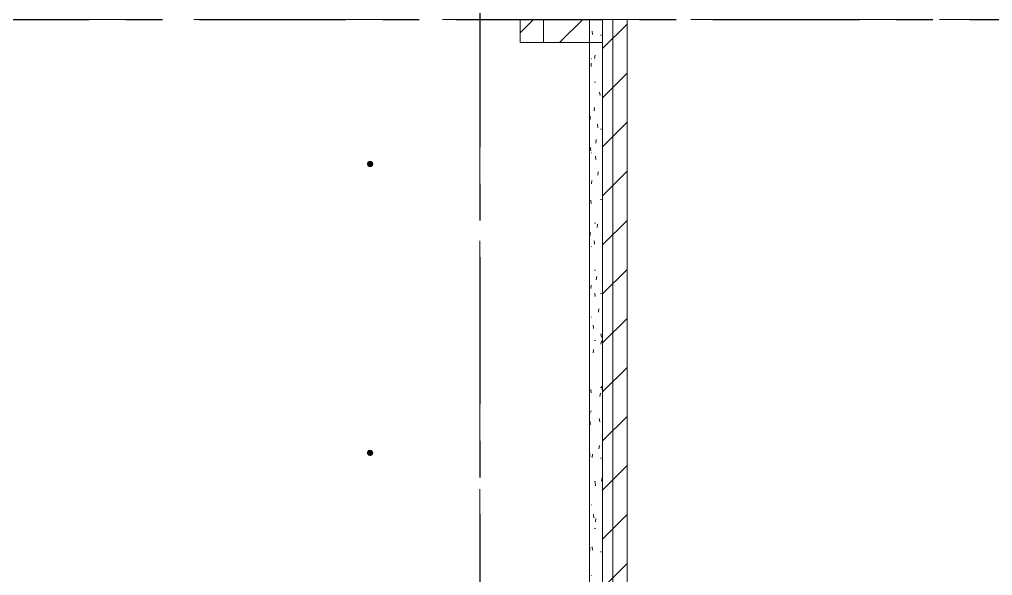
# Model space of a CAD drawing. Header units: millimetres. Extents: x -4000 to 187956, y -58990 to 162485.
# Drawn here: x 46516 to 54936, y 40639 to 45450 of the extents above; entities that cross this region are included whole.
import ezdxf

# ---------------------------------------------------------------- set-up
doc = ezdxf.new("R2010")
doc.units = ezdxf.units.MM
for name, pattern in [('Dash 1_16_', [317.5, 158.75, -158.75]), ('Grid Line', [2222.5, 1270, -317.5, 317.5, -317.5]), ('Grid Line 12_5mm', [2150, 1250, -300, 300, -300])]:
    doc.linetypes.add(name, pattern=pattern)
for name, color, linetype, lineweight in [('A-WALL', 113, 'Continuous', 13), ('A-WALL-PATT', 111, 'Continuous', 13), ('F-SPRN', 3, 'Continuous', 9), ('P-PIPE', 3, 'Continuous', 9), ('P-PIPE-CNTR', 3, 'Continuous', 9), ('S-GRID', 1, 'Continuous', 30)]:
    doc.layers.add(name, color=color, linetype=linetype, lineweight=lineweight)
pattern_1 = [(45, (0, 0), (-212.132, 212.132), [])]

# ---------------------------------------------------------------- blocks, each defined once
blk = doc.blocks.new('FP_926-FFS - TANG 1')
at = {"layer": 'A-WALL', "color": 35, "lineweight": 15}
blk.add_line((51450, 45450), (51450, 45250), dxfattribs=at)
at = {"layer": 'A-WALL', "color": 50, "lineweight": 15}
blk.add_line((51450, 45250), (51450, 35650), dxfattribs=at)
at = {"layer": 'A-WALL-PATT', "color": 9, "lineweight": 9}
for p, q in [((51471.6, 45349.9), (51474.1, 45320.9)), ((51552.3, 45313.6), (51542.4, 45313.6))]:
    blk.add_line(p, q, dxfattribs=at)
at = {"layer": 'A-WALL-PATT', "color": 8, "lineweight": 9}
for p, q in [((51492.8, 45112.2), (51496.2, 45141.3)), ((51465.5, 45110.4), (51461.6, 45110.4)), ((51462.2, 45072.4), (51464.1, 45043.3)), ((51449.9, 44907.2), (51449.1, 44907.2)), ((51499.7, 44907.2), (51492.8, 44907.2)), ((51536.2, 44822), (51540.9, 44793)), ((51487.6, 44658.7), (51490.8, 44687.7)), ((51453, 44584.3), (51454.1, 44613.3)), ((51516.6, 44544.4), (51520.8, 44515.4)), ((51449.9, 44500.8), (51449.1, 44500.8)), ((51552.3, 44500.8), (51542.4, 44500.8)), ((51502.7, 44381.1), (51506.5, 44410.1)), ((51457.5, 44341.2), (51459.1, 44312.2)), ((51465.5, 44297.6), (51461.6, 44297.6)), ((51499.5, 44266.9), (51503.2, 44237.8)), ((51520.3, 44103.5), (51524.6, 44132.5)), ((51467.2, 44029.1), (51469.5, 44058.2)), ((51449.9, 43891.2), (51449.1, 43891.2)), ((51460.1, 43887.7), (51461.9, 43858.6)), ((51552.3, 43891.2), (51542.4, 43891.2)), ((51499.7, 43688), (51492.8, 43688)), ((51513.6, 43650), (51517.7, 43679)), ((51453.8, 43610.1), (51455, 43581.1)), ((51490, 43535.7), (51493.2, 43506.7)), ((51465.5, 43484.8), (51461.6, 43484.8)), ((51499.7, 43281.6), (51492.8, 43281.6)), ((51507.2, 43196.4), (51511.1, 43225.4)), ((51460.9, 43122), (51462.7, 43151.1)), ((51495.4, 43082.2), (51498.9, 43053.1)), ((51552.3, 43078.4), (51542.4, 43078.4)), ((51525.4, 42918.8), (51529.9, 42947.9)), ((51465.5, 42875.2), (51461.6, 42875.2)), ((51481.4, 42804.6), (51484.3, 42775.6)), ((51546.1, 42730.2), (51551.1, 42701.2)), ((51449.9, 42672), (51449.1, 42672)), ((51499.7, 42672), (51492.8, 42672)), ((51546.1, 42641.3), (51551.1, 42670.3)), ((51481.4, 42566.9), (51484.3, 42595.9)), ((51449.9, 42265.6), (51449.1, 42265.6)), ((51552.3, 42265.6), (51542.4, 42265.6)), ((51554.2, 42276.7), (51559.4, 42247.6)), ((51460.9, 42249.4), (51462.7, 42220.4)), ((51538.3, 42187.7), (51543.1, 42216.7)), ((51450.1, 42038.9), (51450.7, 42068)), ((51465.5, 42062.4), (51461.6, 42062.4)), ((51454.3, 41971.9), (51455.6, 41942.8)), ((51532.7, 41999.1), (51537.3, 41970.1)), ((51530.7, 41734.1), (51535.3, 41763.2)), ((51450.3, 41694.3), (51451, 41665.3)), ((51472.7, 41659.8), (51475.3, 41688.8)), ((51449.9, 41656), (51449.1, 41656)), ((51449.3, 41585.4), (51449.8, 41614.4)), ((51552.3, 41656), (51542.4, 41656)), ((51499.7, 41452.8), (51492.8, 41452.8)), ((51496.9, 41443.9), (51500.4, 41414.9)), ((51552.1, 41456.6), (51557.2, 41485.6)), ((51465.5, 41249.6), (51461.6, 41249.6)), ((51448.9, 41131.8), (51449.1, 41160.9)), ((51482.6, 41166.4), (51485.6, 41137.3)), ((51499.6, 41104.6), (51503.2, 41133.7)), ((51499.7, 41046.4), (51492.8, 41046.4)), ((51449.1, 40963.2), (51449.4, 40934.1)), ((51450.8, 40854.3), (51451.6, 40883.3)), ((51470.9, 40888.8), (51473.3, 40859.7)), ((51552.3, 40843.2), (51542.4, 40843.2)), ((51465.5, 40640), (51461.6, 40640))]:
    blk.add_line(p, q, dxfattribs=at)
blk = doc.blocks.new('Walls 1 - Walls 1-594429-FFS - TANG 1')
at = {"layer": 'A-WALL-PATT', "lineweight": 9}
h = blk.add_hatch(dxfattribs=at)
h.set_pattern_fill('FP_12', color=250, style=0, pattern_type=2)
h.set_pattern_definition(pattern_1)
h.paths.add_polyline_path([(51561.4, 35450), (51773.2, 35450), (51773.2, 45450), (51561.4, 45450), (51561.4, 35793.1)])
at = {"layer": 'A-WALL', "color": 35, "lineweight": 15}
for p, q in [((51450, 45450), (51450, 45250)), ((51561.3, 45450), (51450, 45450)), ((51650, 45450), (51561.4, 45450)), ((51650, 45450), (51650, 35450)), ((51650, 45450), (51773.2, 45450))]:
    blk.add_line(p, q, dxfattribs=at)
at = {"layer": 'A-WALL', "color": 53, "lineweight": 15}
blk.add_line((51561.3, 45450), (51450, 45450), dxfattribs=at)
at = {"layer": 'A-WALL', "color": 50, "lineweight": 15}
for p, q in [((51773.2, 45450), (51561.4, 45450)), ((51561.4, 45450), (51561.4, 35450)), ((51773.2, 35450), (51773.2, 45450)), ((51450, 45250), (51450, 35650))]:
    blk.add_line(p, q, dxfattribs=at)
blk.add_blockref('FP_926-FFS - TANG 1', (0, 0), dxfattribs=at)
blk = doc.blocks.new('CMF2_NHAXUONG_A_rvt-1-FFS - TANG 1')
at = {"layer": 'A-WALL-PATT', "lineweight": 9}
h = blk.add_hatch(dxfattribs=at)
h.set_pattern_fill('FP_12', color=250, style=0, pattern_type=2)
h.set_pattern_definition(pattern_1)
h.paths.add_polyline_path([(51449.8, 45250), (51449.8, 45450), (50849.9, 45450), (50849.9, 45250)])
h = blk.add_hatch(dxfattribs=at)
h.set_pattern_fill('FP_12', color=250, style=0, pattern_type=2)
h.set_pattern_definition(pattern_1)
h.paths.add_polyline_path([(51561.3, 45250), (51561.3, 45450), (51049.9, 45450), (51049.9, 45250)])
at = {"layer": 'A-WALL', "color": 50, "lineweight": 15}
for p, q in [((50849.9, 45450), (50849.9, 45250)), ((51561.3, 45450), (51049.9, 45450)), ((51049.9, 45450), (51049.9, 45250)), ((51449.8, 45250), (51449.8, 45450)), ((51561.3, 45250), (51561.3, 45450)), ((50849.9, 45250), (51449.8, 45250)), ((51049.9, 45250), (51561.3, 45250)), ((51450, 35650), (51450, 45250))]:
    blk.add_line(p, q, dxfattribs=at)
at = {"layer": 'A-WALL', "color": 53, "lineweight": 15}
for p, q in [((51049.9, 45250), (51049.9, 45450)), ((51449.8, 45450), (51049.9, 45450)), ((51561.3, 45450), (51450, 45450)), ((51561.4, 45450), (51650, 45450)), ((51650, 35450), (51650, 45450)), ((51049.9, 45250), (51449.8, 45250)), ((51450, 45250), (51450, 35650))]:
    blk.add_line(p, q, dxfattribs=at)
at = {"layer": 'A-WALL', "color": 35, "lineweight": 15}
for p, q in [((51449.9, 45450), (51449.9, 45250)), ((51449.9, 45450), (51561.3, 45450)), ((51450, 45250), (51450, 45450)), ((51650, 45450), (51561.4, 45450)), ((51650, 45450), (51650, 35450)), ((51561.3, 45250), (51449.9, 45250))]:
    blk.add_line(p, q, dxfattribs=at)
at = {"layer": 'A-WALL', "color": 71, "lineweight": 15}
for q in [(51450, 45250), (51561.3, 45450)]:
    blk.add_line((51450, 45450), q, dxfattribs=at)
at = {"layer": 'S-GRID', "linetype": 'Grid Line 12_5mm', "lineweight": 9}
for p, q in [((50500, 161185.2), (50500, -16487.4)), ((-824.3, 45450), (183641.1, 45450))]:
    blk.add_line(p, q, dxfattribs=at)
at = {"layer": 'A-WALL', "color": 250, "lineweight": 9}
blk.add_blockref('Walls 1 - Walls 1-594429-FFS - TANG 1', (0, 0), dxfattribs=at)
blk = doc.blocks.new('Sprinkler_Up - DN20-V627-FFS - TANG 1')
at = {"layer": 'F-SPRN', "transparency": 33554534}
for points in [[(-13.5, 0), (-3.9, 0.7), (-1.7, 2.9), (-1.2, 3.5), (-0.6, 4), (0.6, 4), (1.2, 3.5), (1.7, 2.9), (4.6, 0), (22.2, 0), (18, 13.1), (6.9, 21.2), (-6.9, 21.2), (-18, 13.1), (-22.2, 0)], [(0, -21.2), (6.9, -21.2), (18, -13.1), (22.2, 0), (3.9, -0.7), (1.7, -2.9), (1.2, -3.5), (0.6, -4), (-0.6, -4), (-1.2, -3.5), (-1.7, -2.9), (-4.6, 0), (-22.2, 0), (-18, -13.1), (-6.9, -21.2)], [(0, -16.7), (4.3, -16.1), (11.8, -11.8), (16.1, -4.3), (16.1, 4.3), (11.8, 11.8), (8.3, 14.4), (0, 16.7), (-4.3, 16.1), (-11.8, 11.8), (-16.1, 4.3), (-16.1, -4.3), (-11.8, -11.8), (-8.3, -14.4)], [(0, -15.6), (7.8, -13.5), (13.5, -7.8), (15.1, -4), (15.1, 4), (13.5, 7.8), (7.8, 13.5), (0, 15.6), (-7.8, 13.5), (-11, 11), (-15.1, 4), (-15.1, -4), (-11, -11), (-7.8, -13.5)], [(-10.9, -5.5), (-10.9, 5.4), (-14.5, 5.4), (-14.5, -5.5)], [(-7.7, -5.5), (-7.7, 5.4), (-10.9, 5.4), (-10.9, -5.5)], [(0, -5.5), (0, 5.4), (-7.7, 5.4), (-7.7, -5.5)], [(0, 0), (5.7, 0), (2.9, 4.9), (-2.9, 4.9), (-5.7, 0)], [(-2.9, -4.9), (2.9, -4.9), (5.7, 0), (-5.7, 0)], [(0, 0), (4.6, 0), (0, 4.6), (-4.6, 0)], [(0, -4.6), (4.6, 0), (-4.6, 0)], [(0, -2.6), (1.3, 0), (-1.8, 0)], [(-1.3, 0), (1.8, 0), (0, 2.6)], [(7.7, -5.5), (7.7, 5.4), (0, 5.4), (0, -5.5)], [(10.9, -5.5), (10.9, 5.4), (7.7, 5.4), (7.7, -5.5)], [(14.5, -5.5), (14.5, 5.4), (10.9, 5.4), (10.9, -5.5)]]:
    blk.add_hatch(color=1, dxfattribs=at).paths.add_polyline_path(points)
at = {"layer": 'F-SPRN', "color": 1}
for p, q in [((-11.5, 5.4), (-14.5, 5.4)), ((-14.5, 5.4), (-11.3, 5.4)), ((-14.5, 5.4), (-14.5, 3.7)), ((-14.5, 3.3), (-14.5, 0)), ((-11.5, 5.4), (-11.5, 4)), ((-10.9, 1.9), (-10.9, 3.6)), ((-10.8, 5.4), (-8, 5.4)), ((-8.1, 5.4), (-10.8, 5.4)), ((-8.1, 5.4), (-8.1, 2.8)), ((-8.1, 2.5), (-8.1, 0.7)), ((-7.7, 4.8), (-7.7, 2.7)), ((-7.7, 4.8), (-7.7, 2.7)), ((-7.7, 2.1), (-7.7, 0.5)), ((-7.7, 2.1), (-7.7, 0.5)), ((-6.7, 5.4), (-4.7, 5.4)), ((-5.8, 3.8), (-5.8, 2.2)), ((-2.1, 0), (-2.1, 0)), ((-2.1, 0), (-2.1, -0.1)), ((0, 2.1), (-0.1, 2.1)), ((2.1, 0), (2.1, 0.1)), ((2.1, 0), (2.1, 0)), ((4.7, 5.4), (6.5, 5.4)), ((7.7, 5.4), (10.8, 5.4)), ((7.7, 5.2), (7.7, 2.7)), ((7.7, 5.2), (7.7, 2.7)), ((7.7, 2.3), (7.7, 0.5)), ((7.7, 2.3), (7.7, 0.5)), ((10.8, 5.4), (8.1, 5.4)), ((8.1, 5.4), (8.1, 2.8)), ((8.1, 2.5), (8.1, 0.4)), ((10.9, 5.4), (14.5, 5.4)), ((10.9, 3.6), (10.9, 0.2)), ((14.5, 5.4), (11.5, 5.4)), ((11.5, 5.4), (11.5, 4)), ((11.5, 3), (11.5, 0.2)), ((14.5, 5.4), (14.5, -5.5)), ((-14.5, -1.3), (-14.5, -3.7)), ((-11.1, -5.5), (-14.5, -5.5)), ((-14.5, -5.5), (-11.5, -5.5)), ((-10.9, -2.6), (-10.9, -1.3)), ((-10.8, -5.5), (-8.1, -5.5)), ((-7.8, -5.5), (-10.8, -5.5)), ((-8.1, -4.2), (-8.1, -5.5)), ((-7.7, -2.7), (-7.7, -4)), ((-7.7, -2.7), (-7.7, -4)), ((-7, -5.5), (-5.8, -5.5)), ((-4.8, -5.5), (-7, -5.5)), ((-5.8, -2.3), (-5.8, -3.8)), ((-2.1, -0.3), (-2, -0.4)), ((-2, -0.4), (-2, -0.5)), ((-2, -0.5), (-2, -0.6)), ((-2, -0.6), (-2, -0.7)), ((-2, -0.7), (-1.9, -0.7)), ((-1.9, -0.7), (-1.9, -0.8)), ((-1.9, -0.8), (-1.9, -0.9)), ((-1.9, -0.9), (-1.8, -1)), ((-1.8, -1), (-1.8, -1.1)), ((-1.8, -1), (-1.8, -1)), ((-1.8, -1.1), (-1.7, -1.2)), ((-1.7, -1.2), (-1.6, -1.3)), ((-1.7, -1.2), (-1.7, -1.2)), ((-1.6, -1.3), (-1.6, -1.4)), ((-1.6, -1.4), (-1.5, -1.4)), ((-1.5, -1.4), (-1.4, -1.5)), ((-1.4, -1.5), (-1.3, -1.6)), ((-1.4, -1.5), (-1.4, -1.5)), ((-1.3, -1.6), (-1.3, -1.7)), ((-1.3, -1.7), (-1.2, -1.7)), ((-1.2, -1.7), (-1.1, -1.7)), ((-1.1, -1.7), (-1.1, -1.8)), ((-1.1, -1.8), (-1, -1.8)), ((-1, -1.8), (-0.9, -1.9)), ((-0.9, -1.9), (-0.8, -1.9)), ((-0.8, -1.9), (-0.7, -2)), ((-0.8, -1.9), (-0.8, -1.9)), ((-0.7, -2), (-0.6, -2)), ((-0.6, -2), (-0.5, -2)), ((-0.5, -2), (-0.4, -2)), ((-0.4, -2), (-0.3, -2.1)), ((-0.4, -2), (-0.4, -2)), ((-0.3, -2.1), (-0.2, -2.1)), ((-0.2, -2.1), (-0.1, -2.1)), ((-0.1, -2.1), (0, -2.1)), ((0, -2.1), (0.1, -2.1)), ((0.1, -2.1), (0.2, -2.1)), ((0.1, -2.1), (0.1, -2.1)), ((0.2, -2.1), (0.3, -2.1)), ((0.3, -2.1), (0.4, -2)), ((0.4, -2), (0.5, -2)), ((0.5, -2), (0.6, -2)), ((0.6, -2), (0.7, -2)), ((0.6, -2), (0.6, -2)), ((0.7, -2), (0.8, -1.9)), ((0.8, -1.9), (0.9, -1.9)), ((0.9, -1.9), (1, -1.8)), ((0.9, -1.9), (0.9, -1.9)), ((1, -1.8), (1.1, -1.8)), ((1.1, -1.8), (1.2, -1.7)), ((1.2, -1.7), (1.3, -1.6)), ((1.2, -1.7), (1.2, -1.7)), ((1.3, -1.6), (1.4, -1.6)), ((1.4, -1.5), (1.5, -1.5)), ((1.4, -1.6), (1.4, -1.5)), ((1.5, -1.4), (1.6, -1.3)), ((1.5, -1.5), (1.5, -1.4)), ((1.6, -1.3), (1.7, -1.2)), ((1.6, -1.3), (1.6, -1.3)), ((1.7, -1.1), (1.8, -1.1)), ((1.7, -1.2), (1.7, -1.1)), ((1.8, -1), (1.9, -0.9)), ((1.8, -1.1), (1.8, -1)), ((1.9, -0.8), (2, -0.7)), ((1.9, -0.8), (1.9, -0.8)), ((1.9, -0.9), (1.9, -0.8)), ((2, -0.4), (2.1, -0.3)), ((2, -0.5), (2, -0.4)), ((2, -0.5), (2, -0.5)), ((2, -0.6), (2, -0.5)), ((2, -0.7), (2, -0.6)), ((2.1, -0.1), (2.1, 0)), ((2.1, -0.2), (2.1, -0.1)), ((2.1, -0.3), (2.1, -0.2)), ((7, -5.5), (4.8, -5.5)), ((5.8, -2.2), (5.8, -3.8)), ((5.8, -5.5), (7, -5.5)), ((7.7, -0.5), (7.7, -2.3)), ((7.7, -0.5), (7.7, -2.3)), ((7.7, -2.7), (7.7, -5.4)), ((7.7, -2.7), (7.7, -5.4)), ((10.8, -5.5), (7.7, -5.5)), ((8.1, -0.4), (8.1, -2.5)), ((8.1, -2.8), (8.1, -5.5)), ((8.1, -5.5), (10.8, -5.5)), ((10.9, -0.2), (10.9, -3.6)), ((14.5, -5.5), (10.9, -5.5)), ((11.5, -0.2), (11.5, -3)), ((11.5, -4), (11.5, -5.5)), ((11.5, -5.5), (14.5, -5.5))]:
    blk.add_line(p, q, dxfattribs=at)
at = {"layer": 'F-SPRN', "color": 1, "flags": 128}
for points in [[(-1.8, 1.1), (-1.8, 1), (-1.9, 0.9), (-1.9, 0.8), (-1.9, 0.8), (-2, 0.7), (-2, 0.6), (-2, 0.5), (-2, 0.5), (-2, 0.4), (-2.1, 0.3), (-2.1, 0.2), (-2.1, 0.1), (-2.1, 0)], [(-0.6, 2), (-0.7, 2), (-0.8, 1.9), (-0.9, 1.9), (-0.9, 1.9), (-1, 1.8), (-1.1, 1.8), (-1.2, 1.7), (-1.2, 1.7), (-1.3, 1.6), (-1.4, 1.6), (-1.4, 1.5), (-1.5, 1.5), (-1.5, 1.4), (-1.6, 1.3), (-1.6, 1.3), (-1.7, 1.2), (-1.7, 1.1), (-1.8, 1.1)], [(-0.5, 2), (-0.6, 2), (-0.6, 2)], [(-0.1, 2.1), (-0.1, 2.1), (-0.2, 2.1), (-0.3, 2.1), (-0.4, 2), (-0.5, 2)], [(1.5, 1.4), (1.4, 1.5), (1.4, 1.5), (1.3, 1.6), (1.3, 1.7), (1.2, 1.7), (1.1, 1.7), (1.1, 1.8), (1, 1.8), (0.9, 1.9), (0.8, 1.9), (0.8, 1.9), (0.7, 2), (0.6, 2), (0.5, 2), (0.4, 2), (0.4, 2), (0.3, 2.1), (0.2, 2.1), (0.1, 2.1), (0, 2.1)], [(2, 0.7), (1.9, 0.7), (1.9, 0.8), (1.9, 0.9), (1.8, 1), (1.8, 1), (1.8, 1.1), (1.7, 1.2), (1.7, 1.2), (1.6, 1.3), (1.6, 1.4), (1.5, 1.4)], [(2.1, 0.1), (2.1, 0.2), (2.1, 0.2), (2.1, 0.3), (2, 0.4), (2, 0.5), (2, 0.6), (2, 0.7)], [(-2.1, -0.1), (-2.1, -0.2), (-2.1, -0.2), (-2.1, -0.3)]]:
    blk.add_lwpolyline(points, dxfattribs=at)
at = {"layer": 'F-SPRN', "color": 1}
for radius, start, end in [(22.2, 360, 180), (21.9, 165.67731, 179.2615), (21.9, 144.76984, 164.81509), (21.9, 126.69417, 143.27011), (16.7, 167.68021, 180), (16.7, 167.68021, 180), (16.7, 155.38786, 164.96934), (16.7, 155.38786, 164.96934), (15.6, 166.42653, 180), (15.6, 166.42653, 180), (15.6, 150.94093, 165), (15.6, 159.61394, 165), (16.7, 136.72135, 149.93102), (16.7, 136.72135, 149.93102), (15.6, 150.94093, 156.38455), (15.6, 138.42141, 150), (15.6, 138.42141, 150), (21.9, 108.26214, 125.75069), (16.7, 121.41808, 130.57514), (16.7, 121.41808, 130.57514), (15.6, 120.52623, 133.2078), (15.6, 120.52623, 133.2078), (16.7, 106.59952, 120), (16.7, 106.59952, 120), (15.6, 114.43632, 119.98126), (15.6, 114.43632, 119.98126), (21.9, 99.348, 107.90102), (4.63, 155.78319, 180), (4.63, 155.78319, 180), (16.7, 96.41428, 105), (16.7, 96.41428, 105), (4.63, 109.01924, 138.27027), (4.63, 109.01924, 138.27027), (21.9, 90.14502, 98.85032), (15.6, 95.57619, 100.68426), (15.6, 95.57619, 100.68426), (2.56, 109.01924, 168.82781), (2.56, 109.01924, 168.82781), (2.04, 109.01924, 180), (16.7, 83.06841, 90), (16.7, 83.06841, 90), (4.63, 17.95923, 90), (4.63, 17.95923, 90), (3.81, 57.05771, 90), (2.56, 14.55988, 90), (2.56, 14.55988, 90), (2.04, 10.47029, 90), (21.9, 72.55828, 89.46239), (15.6, 75.57295, 80.58917), (15.6, 75.57295, 80.58917), (3.81, 16.16047, 43.83585), (15.6, 67.56142, 74.5481), (15.6, 67.56142, 74.5481), (16.7, 60, 75), (16.7, 60, 75), (15.6, 60.01874, 65.56368), (15.6, 60.01874, 65.56368), (21.9, 54.24931, 71.73786), (15.6, 46.7922, 60), (15.6, 46.7922, 60), (16.7, 49.42486, 58.58192), (16.7, 49.42486, 58.58192), (15.6, 30, 41.57859), (15.6, 30, 41.57859), (16.7, 30, 43.27865), (16.7, 30, 43.27865), (21.9, 36.72989, 53.30583), (15.6, 23.61545, 29.56463), (15.6, 15, 29.56463), (15.6, 15, 20.38606), (16.7, 15, 24.61214), (16.7, 15, 24.61214), (15.6, 360, 13.66176), (15.6, 0, 13.66176), (16.7, 360, 12.31979), (16.7, 0, 12.31979), (21.9, 15.18491, 35.23016), (21.9, 0.7385, 14.32269), (22.2, 180, 360), (21.9, 180.7385, 194.32269), (21.9, 195.18491, 215.23016), (21.9, 216.72989, 233.30583), (16.7, 180, 192.31979), (16.7, 180, 192.31979), (16.7, 195.03066, 204.61214), (16.7, 195.03066, 204.61214), (15.6, 181.90822, 193.66176), (15.6, 181.90822, 193.66176), (15.6, 197.33389, 209.56463), (15.6, 197.33389, 209.56463), (16.7, 210.06898, 223.27865), (16.7, 210.06898, 223.27865), (15.6, 212.54719, 221.57859), (15.6, 212.54719, 221.57859), (21.9, 234.24931, 251.73786), (16.7, 229.42486, 238.58192), (16.7, 229.42486, 238.58192), (15.6, 233.79501, 240), (15.6, 233.79501, 240), (16.7, 240, 255), (16.7, 240, 255), (15.6, 240.01874, 254.5481), (15.6, 240.01874, 254.5481), (21.9, 252.55828, 269.46239), (4.63, 197.95923, 0), (4.63, 197.95923, 360), (15.6, 255, 267.63996), (15.6, 255, 267.63996), (3.81, 196.16047, 360), (2.56, 191.16773, 270), (2.56, 191.16773, 270), (2.04, 190.47029, 270), (16.7, 263.06841, 270), (16.7, 263.06841, 270), (2.04, 270, 0), (2.56, 270, 0), (2.56, 270, 360), (21.9, 270.14502, 278.85032), (15.6, 275.57619, 280.68426), (15.6, 275.57619, 280.68426), (16.7, 276.41428, 285), (16.7, 276.41428, 285), (21.9, 279.348, 287.90102), (16.7, 286.59952, 300), (16.7, 286.59952, 300), (15.6, 294.43632, 299.98126), (15.6, 294.43632, 299.98126), (21.9, 288.26214, 305.75069), (15.6, 300, 313.2078), (15.6, 300, 313.2078), (16.7, 301.41808, 310.57514), (16.7, 301.41808, 310.57514), (15.6, 318.42141, 330), (15.6, 318.42141, 330), (16.7, 316.72135, 330), (16.7, 316.72135, 330), (21.9, 306.69417, 323.27011), (15.6, 330.43537, 345), (15.6, 330.43537, 336.38455), (15.6, 339.61394, 345), (15.6, 346.33824, 360), (15.6, 346.33824, 360), (16.7, 335.38786, 345), (16.7, 335.38786, 345), (16.7, 347.68021, 360), (16.7, 347.68021, 360), (21.9, 324.76984, 344.81509), (21.9, 345.67731, 359.2615)]:
    blk.add_arc((0, 0), radius, start, end, dxfattribs=at)
blk = doc.blocks.new('Sprinkler_Up - DN20-V628-FFS - TANG 1')
at = {"layer": 'F-SPRN', "transparency": 33554534}
for points in [[(-13.5, 0), (-3.9, 0.7), (-1.7, 2.9), (-1.2, 3.5), (-0.6, 4), (0.6, 4), (1.2, 3.5), (1.7, 2.9), (4.6, 0), (22.2, 0), (18, 13.1), (6.9, 21.2), (-6.9, 21.2), (-18, 13.1), (-22.2, 0)], [(0, -21.2), (6.9, -21.2), (18, -13.1), (22.2, 0), (3.9, -0.7), (1.7, -2.9), (1.2, -3.5), (0.6, -4), (-0.6, -4), (-1.2, -3.5), (-1.7, -2.9), (-4.6, 0), (-22.2, 0), (-18, -13.1), (-6.9, -21.2)], [(0, -16.7), (4.3, -16.1), (11.8, -11.8), (16.1, -4.3), (16.1, 4.3), (11.8, 11.8), (8.3, 14.4), (0, 16.7), (-4.3, 16.1), (-11.8, 11.8), (-16.1, 4.3), (-16.1, -4.3), (-11.8, -11.8), (-8.3, -14.4)], [(0, -15.6), (7.8, -13.5), (13.5, -7.8), (15.1, -4), (15.1, 4), (13.5, 7.8), (7.8, 13.5), (0, 15.6), (-7.8, 13.5), (-11, 11), (-15.1, 4), (-15.1, -4), (-11, -11), (-7.8, -13.5)], [(-10.9, -5.5), (-10.9, 5.4), (-14.5, 5.4), (-14.5, -5.5)], [(-7.7, -5.5), (-7.7, 5.4), (-10.9, 5.4), (-10.9, -5.5)], [(0, -5.5), (0, 5.4), (-7.7, 5.4), (-7.7, -5.5)], [(0, 0), (5.7, 0), (2.9, 4.9), (-2.9, 4.9), (-5.7, 0)], [(-2.9, -4.9), (2.9, -4.9), (5.7, 0), (-5.7, 0)], [(0, 0), (4.6, 0), (0, 4.6), (-4.6, 0)], [(0, -4.6), (4.6, 0), (-4.6, 0)], [(0, -2.6), (1.3, 0), (-1.8, 0)], [(-1.3, 0), (1.8, 0), (0, 2.6)], [(7.7, -5.5), (7.7, 5.4), (0, 5.4), (0, -5.5)], [(10.9, -5.5), (10.9, 5.4), (7.7, 5.4), (7.7, -5.5)], [(14.5, -5.5), (14.5, 5.4), (10.9, 5.4), (10.9, -5.5)]]:
    blk.add_hatch(color=1, dxfattribs=at).paths.add_polyline_path(points)
at = {"layer": 'F-SPRN', "color": 1}
for p, q in [((-11.5, 5.4), (-14.5, 5.4)), ((-14.5, 5.4), (-11.3, 5.4)), ((-14.5, 5.4), (-14.5, 3.7)), ((-14.5, 3.3), (-14.5, 0)), ((-11.5, 5.4), (-11.5, 4)), ((-10.9, 1.9), (-10.9, 3.6)), ((-10.8, 5.4), (-8, 5.4)), ((-8.1, 5.4), (-10.8, 5.4)), ((-8.1, 5.4), (-8.1, 2.8)), ((-8.1, 2.5), (-8.1, 0.7)), ((-7.7, 4.8), (-7.7, 2.7)), ((-7.7, 4.8), (-7.7, 2.7)), ((-7.7, 2.1), (-7.7, 0.5)), ((-7.7, 2.1), (-7.7, 0.5)), ((-6.7, 5.4), (-4.7, 5.4)), ((-5.8, 3.8), (-5.8, 2.2)), ((-2.1, 0), (-2.1, 0)), ((-2.1, 0), (-2.1, -0.1)), ((0, 2.1), (-0.1, 2.1)), ((2.1, 0), (2.1, 0.1)), ((2.1, 0), (2.1, 0)), ((4.7, 5.4), (6.5, 5.4)), ((7.7, 5.4), (10.8, 5.4)), ((7.7, 5.2), (7.7, 2.7)), ((7.7, 5.2), (7.7, 2.7)), ((7.7, 2.3), (7.7, 0.5)), ((7.7, 2.3), (7.7, 0.5)), ((10.8, 5.4), (8.1, 5.4)), ((8.1, 5.4), (8.1, 2.8)), ((8.1, 2.5), (8.1, 0.4)), ((10.9, 5.4), (14.5, 5.4)), ((10.9, 3.6), (10.9, 0.2)), ((14.5, 5.4), (11.5, 5.4)), ((11.5, 5.4), (11.5, 4)), ((11.5, 3), (11.5, 0.2)), ((14.5, 5.4), (14.5, -5.5)), ((-14.5, -1.3), (-14.5, -3.7)), ((-11.1, -5.5), (-14.5, -5.5)), ((-14.5, -5.5), (-11.5, -5.5)), ((-10.9, -2.6), (-10.9, -1.3)), ((-10.8, -5.5), (-8.1, -5.5)), ((-7.8, -5.5), (-10.8, -5.5)), ((-8.1, -4.2), (-8.1, -5.5)), ((-7.7, -2.7), (-7.7, -4)), ((-7.7, -2.7), (-7.7, -4)), ((-7, -5.5), (-5.8, -5.5)), ((-4.8, -5.5), (-7, -5.5)), ((-5.8, -2.3), (-5.8, -3.8)), ((-2.1, -0.3), (-2, -0.4)), ((-2, -0.4), (-2, -0.5)), ((-2, -0.5), (-2, -0.6)), ((-2, -0.6), (-2, -0.7)), ((-2, -0.7), (-1.9, -0.7)), ((-1.9, -0.7), (-1.9, -0.8)), ((-1.9, -0.8), (-1.9, -0.9)), ((-1.9, -0.9), (-1.8, -1)), ((-1.8, -1), (-1.8, -1.1)), ((-1.8, -1), (-1.8, -1)), ((-1.8, -1.1), (-1.7, -1.2)), ((-1.7, -1.2), (-1.6, -1.3)), ((-1.7, -1.2), (-1.7, -1.2)), ((-1.6, -1.3), (-1.6, -1.4)), ((-1.6, -1.4), (-1.5, -1.4)), ((-1.5, -1.4), (-1.4, -1.5)), ((-1.4, -1.5), (-1.3, -1.6)), ((-1.4, -1.5), (-1.4, -1.5)), ((-1.3, -1.6), (-1.3, -1.7)), ((-1.3, -1.7), (-1.2, -1.7)), ((-1.2, -1.7), (-1.1, -1.7)), ((-1.1, -1.7), (-1.1, -1.8)), ((-1.1, -1.8), (-1, -1.8)), ((-1, -1.8), (-0.9, -1.9)), ((-0.9, -1.9), (-0.8, -1.9)), ((-0.8, -1.9), (-0.7, -2)), ((-0.8, -1.9), (-0.8, -1.9)), ((-0.7, -2), (-0.6, -2)), ((-0.6, -2), (-0.5, -2)), ((-0.5, -2), (-0.4, -2)), ((-0.4, -2), (-0.3, -2.1)), ((-0.4, -2), (-0.4, -2)), ((-0.3, -2.1), (-0.2, -2.1)), ((-0.2, -2.1), (-0.1, -2.1)), ((-0.1, -2.1), (0, -2.1)), ((0, -2.1), (0.1, -2.1)), ((0.1, -2.1), (0.2, -2.1)), ((0.1, -2.1), (0.1, -2.1)), ((0.2, -2.1), (0.3, -2.1)), ((0.3, -2.1), (0.4, -2)), ((0.4, -2), (0.5, -2)), ((0.5, -2), (0.6, -2)), ((0.6, -2), (0.7, -2)), ((0.6, -2), (0.6, -2)), ((0.7, -2), (0.8, -1.9)), ((0.8, -1.9), (0.9, -1.9)), ((0.9, -1.9), (1, -1.8)), ((0.9, -1.9), (0.9, -1.9)), ((1, -1.8), (1.1, -1.8)), ((1.1, -1.8), (1.2, -1.7)), ((1.2, -1.7), (1.3, -1.6)), ((1.2, -1.7), (1.2, -1.7)), ((1.3, -1.6), (1.4, -1.6)), ((1.4, -1.5), (1.5, -1.5)), ((1.4, -1.6), (1.4, -1.5)), ((1.5, -1.4), (1.6, -1.3)), ((1.5, -1.5), (1.5, -1.4)), ((1.6, -1.3), (1.7, -1.2)), ((1.6, -1.3), (1.6, -1.3)), ((1.7, -1.1), (1.8, -1.1)), ((1.7, -1.2), (1.7, -1.1)), ((1.8, -1), (1.9, -0.9)), ((1.8, -1.1), (1.8, -1)), ((1.9, -0.8), (2, -0.7)), ((1.9, -0.8), (1.9, -0.8)), ((1.9, -0.9), (1.9, -0.8)), ((2, -0.4), (2.1, -0.3)), ((2, -0.5), (2, -0.4)), ((2, -0.5), (2, -0.5)), ((2, -0.6), (2, -0.5)), ((2, -0.7), (2, -0.6)), ((2.1, -0.1), (2.1, 0)), ((2.1, -0.2), (2.1, -0.1)), ((2.1, -0.3), (2.1, -0.2)), ((7, -5.5), (4.8, -5.5)), ((5.8, -2.2), (5.8, -3.8)), ((5.8, -5.5), (7, -5.5)), ((7.7, -0.5), (7.7, -2.3)), ((7.7, -0.5), (7.7, -2.3)), ((7.7, -2.7), (7.7, -5.4)), ((7.7, -2.7), (7.7, -5.4)), ((10.8, -5.5), (7.7, -5.5)), ((8.1, -0.4), (8.1, -2.5)), ((8.1, -2.8), (8.1, -5.5)), ((8.1, -5.5), (10.8, -5.5)), ((10.9, -0.2), (10.9, -3.6)), ((14.5, -5.5), (10.9, -5.5)), ((11.5, -0.2), (11.5, -3)), ((11.5, -4), (11.5, -5.5)), ((11.5, -5.5), (14.5, -5.5))]:
    blk.add_line(p, q, dxfattribs=at)
at = {"layer": 'F-SPRN', "color": 1, "flags": 128}
for points in [[(-0.6, 2), (-0.7, 2), (-0.8, 1.9), (-0.9, 1.9), (-0.9, 1.9), (-1, 1.8), (-1.1, 1.8), (-1.2, 1.7), (-1.2, 1.7), (-1.3, 1.6), (-1.4, 1.6), (-1.4, 1.5), (-1.5, 1.5), (-1.5, 1.4), (-1.6, 1.3), (-1.6, 1.3), (-1.7, 1.2), (-1.7, 1.1), (-1.8, 1.1), (-1.8, 1), (-1.9, 0.9), (-1.9, 0.8), (-1.9, 0.8), (-2, 0.7), (-2, 0.6), (-2, 0.5), (-2, 0.5), (-2, 0.4), (-2.1, 0.3), (-2.1, 0.2), (-2.1, 0.1), (-2.1, 0)], [(-0.5, 2), (-0.6, 2), (-0.6, 2)], [(-0.1, 2.1), (-0.1, 2.1), (-0.2, 2.1), (-0.3, 2.1), (-0.4, 2), (-0.5, 2)], [(1.8, 1.1), (1.7, 1.2), (1.7, 1.2), (1.6, 1.3), (1.6, 1.4), (1.5, 1.4), (1.4, 1.5), (1.4, 1.5), (1.3, 1.6), (1.3, 1.7), (1.2, 1.7), (1.1, 1.7), (1.1, 1.8), (1, 1.8), (0.9, 1.9), (0.8, 1.9), (0.8, 1.9), (0.7, 2), (0.6, 2), (0.5, 2), (0.4, 2), (0.4, 2), (0.3, 2.1), (0.2, 2.1), (0.1, 2.1), (0, 2.1)], [(2.1, 0.1), (2.1, 0.2), (2.1, 0.2), (2.1, 0.3), (2, 0.4), (2, 0.5), (2, 0.6), (2, 0.7), (1.9, 0.7), (1.9, 0.8), (1.9, 0.9), (1.8, 1), (1.8, 1), (1.8, 1.1)], [(-2.1, -0.1), (-2.1, -0.2), (-2.1, -0.2), (-2.1, -0.3)]]:
    blk.add_lwpolyline(points, dxfattribs=at)
at = {"layer": 'F-SPRN', "color": 1}
for radius, start, end in [(22.2, 360, 180), (21.9, 165.67731, 179.2615), (21.9, 144.76984, 164.81509), (21.9, 126.69417, 143.27011), (16.7, 167.68021, 180), (16.7, 167.68021, 180), (16.7, 155.38786, 164.96934), (16.7, 155.38786, 164.96934), (15.6, 166.42653, 180), (15.6, 166.42653, 180), (15.6, 150.94093, 165), (15.6, 159.61394, 165), (16.7, 136.72135, 149.93102), (16.7, 136.72135, 149.93102), (15.6, 150.94093, 156.38455), (15.6, 138.42141, 150), (15.6, 138.42141, 150), (21.9, 108.26214, 125.75069), (16.7, 121.41808, 130.57514), (16.7, 121.41808, 130.57514), (15.6, 120.52623, 133.2078), (15.6, 120.52623, 133.2078), (16.7, 106.59952, 120), (16.7, 106.59952, 120), (15.6, 114.43632, 119.98126), (15.6, 114.43632, 119.98126), (21.9, 99.348, 107.90102), (4.63, 155.78319, 180), (4.63, 155.78319, 180), (16.7, 96.41428, 105), (16.7, 96.41428, 105), (4.63, 109.01924, 138.27027), (4.63, 109.01924, 138.27027), (21.9, 90.14502, 98.85032), (15.6, 95.57619, 100.68426), (15.6, 95.57619, 100.68426), (2.56, 109.01924, 168.82781), (2.56, 109.01924, 168.82781), (2.04, 109.01924, 180), (16.7, 83.06841, 90), (16.7, 83.06841, 90), (4.63, 17.95923, 90), (4.63, 17.95923, 90), (3.81, 57.05771, 90), (2.56, 14.55988, 90), (2.56, 14.55988, 90), (2.04, 10.47029, 90), (21.9, 72.55828, 89.46239), (15.6, 75.57295, 80.58917), (15.6, 75.57295, 80.58917), (3.81, 16.16047, 43.83585), (15.6, 67.56142, 74.5481), (15.6, 67.56142, 74.5481), (16.7, 60, 75), (16.7, 60, 75), (15.6, 60.01874, 65.56368), (15.6, 60.01874, 65.56368), (21.9, 54.24931, 71.73786), (15.6, 46.7922, 60), (15.6, 46.7922, 60), (16.7, 49.42486, 58.58192), (16.7, 49.42486, 58.58192), (15.6, 30, 41.57859), (15.6, 30, 41.57859), (16.7, 30, 43.27865), (16.7, 30, 43.27865), (21.9, 36.72989, 53.30583), (15.6, 23.61545, 29.56463), (15.6, 15, 29.56463), (15.6, 15, 20.38606), (16.7, 15, 24.61214), (16.7, 15, 24.61214), (15.6, 360, 13.66176), (15.6, 0, 13.66176), (16.7, 360, 12.31979), (16.7, 0, 12.31979), (21.9, 15.18491, 35.23016), (21.9, 0.7385, 14.32269), (22.2, 180, 360), (21.9, 180.7385, 194.32269), (21.9, 195.18491, 215.23016), (21.9, 216.72989, 233.30583), (16.7, 180, 192.31979), (16.7, 180, 192.31979), (16.7, 195.03066, 204.61214), (16.7, 195.03066, 204.61214), (15.6, 181.90822, 193.66176), (15.6, 181.90822, 193.66176), (15.6, 197.33389, 209.56463), (15.6, 197.33389, 209.56463), (16.7, 210.06898, 223.27865), (16.7, 210.06898, 223.27865), (15.6, 212.54719, 221.57859), (15.6, 212.54719, 221.57859), (21.9, 234.24931, 251.73786), (16.7, 229.42486, 238.58192), (16.7, 229.42486, 238.58192), (15.6, 233.79501, 240), (15.6, 233.79501, 240), (16.7, 240, 255), (16.7, 240, 255), (15.6, 240.01874, 254.5481), (15.6, 240.01874, 254.5481), (21.9, 252.55828, 269.46239), (4.63, 197.95923, 0), (4.63, 197.95923, 360), (15.6, 255, 267.63996), (15.6, 255, 267.63996), (3.81, 196.16047, 360), (2.56, 191.16773, 270), (2.56, 191.16773, 270), (2.04, 190.47029, 270), (16.7, 263.06841, 270), (16.7, 263.06841, 270), (2.04, 270, 0), (2.56, 270, 0), (2.56, 270, 360), (21.9, 270.14502, 278.85032), (15.6, 275.57619, 280.68426), (15.6, 275.57619, 280.68426), (16.7, 276.41428, 285), (16.7, 276.41428, 285), (21.9, 279.348, 287.90102), (16.7, 286.59952, 300), (16.7, 286.59952, 300), (15.6, 294.43632, 299.98126), (15.6, 294.43632, 299.98126), (21.9, 288.26214, 305.75069), (15.6, 300, 313.2078), (15.6, 300, 313.2078), (16.7, 301.41808, 310.57514), (16.7, 301.41808, 310.57514), (15.6, 318.42141, 330), (15.6, 318.42141, 330), (16.7, 316.72135, 330), (16.7, 316.72135, 330), (21.9, 306.69417, 323.27011), (15.6, 330.43537, 345), (15.6, 330.43537, 336.38455), (15.6, 339.61394, 345), (15.6, 346.33824, 360), (15.6, 346.33824, 360), (16.7, 335.38786, 345), (16.7, 335.38786, 345), (16.7, 347.68021, 360), (16.7, 347.68021, 360), (21.9, 324.76984, 344.81509), (21.9, 345.67731, 359.2615)]:
    blk.add_arc((0, 0), radius, start, end, dxfattribs=at)
blk = doc.blocks.new('Steel_Transition_Threaded_HoaPhat - Standard-V953-FFS - TANG 1')
at = {"layer": 'P-PIPE', "lineweight": 13, "transparency": 33554534}
h = blk.add_hatch(color=1, dxfattribs=at)
h.paths.add_polyline_path([(49550, 126427.6), (49555.8, 126428.4), (49561.3, 126430.6), (49565.9, 126434.2), (49569.5, 126438.8), (49571.7, 126444.3), (49572.5, 126450.1), (49571.7, 126455.9), (49569.5, 126461.3), (49565.9, 126466), (49561.3, 126469.6), (49555.8, 126471.8), (49550, 126472.6), (49544.2, 126471.8), (49538.8, 126469.6), (49534.1, 126466), (49530.5, 126461.3), (49528.3, 126455.9), (49527.5, 126450.1), (49528.3, 126444.3), (49530.5, 126438.8), (49534.1, 126434.2), (49538.8, 126430.6), (49544.2, 126428.4)])
h.paths.add_polyline_path([(49550, 126430), (49544.8, 126430.7), (49540, 126432.7), (49535.8, 126435.9), (49532.6, 126440), (49530.6, 126444.9), (49529.9, 126450.1), (49530.6, 126455.3), (49532.6, 126460.1), (49535.8, 126464.3), (49540, 126467.5), (49544.8, 126469.5), (49550, 126470.2), (49555.2, 126469.5), (49560.1, 126467.5), (49564.2, 126464.3), (49567.4, 126460.1), (49569.4, 126455.3), (49570.1, 126450.1), (49569.4, 126444.9), (49567.4, 126440), (49564.2, 126435.9), (49560.1, 126432.7), (49555.2, 126430.7)])
for points in [[(49529.9, 126450.1), (49533.6, 126450.1), (49535.8, 126458.3), (49541.8, 126464.3), (49550, 126466.5), (49558.2, 126464.3), (49564.2, 126458.3), (49566.4, 126450.1), (49570.1, 126450.1), (49569.4, 126455.3), (49567.4, 126460.1), (49564.2, 126464.3), (49560.1, 126467.5), (49555.2, 126469.5), (49550, 126470.2), (49544.8, 126469.5), (49540, 126467.5), (49535.8, 126464.3), (49532.6, 126460.1), (49530.6, 126455.3)], [(49550, 126431.6), (49554.8, 126432.2), (49559.3, 126434.1), (49563.1, 126437), (49566, 126440.8), (49567.9, 126445.3), (49568.5, 126450.1), (49567.9, 126454.9), (49566, 126459.3), (49563.1, 126463.2), (49559.3, 126466.1), (49554.8, 126468), (49550, 126468.6), (49545.2, 126468), (49540.8, 126466.1), (49536.9, 126463.2), (49534, 126459.3), (49532.1, 126454.9), (49531.5, 126450.1), (49532.1, 126445.3), (49534, 126440.8), (49536.9, 126437), (49540.8, 126434.1), (49545.2, 126432.2)], [(49550, 126430), (49555.2, 126430.7), (49560.1, 126432.7), (49564.2, 126435.9), (49567.4, 126440), (49569.4, 126444.9), (49570.1, 126450.1), (49566.4, 126450.1), (49564.2, 126441.9), (49558.2, 126435.9), (49550, 126433.7), (49541.8, 126435.9), (49535.8, 126441.9), (49533.6, 126450.1), (49529.9, 126450.1), (49530.6, 126444.9), (49532.6, 126440), (49535.8, 126435.9), (49540, 126432.7), (49544.8, 126430.7)]]:
    blk.add_hatch(color=1, dxfattribs=at).paths.add_polyline_path(points)
at = {"layer": 'P-PIPE', "color": 20, "lineweight": 13}
for radius, start, end in [(22.5, 0, 180), (22.5, 0, 180), (20.1, 150, 162.74488), (20.1, 128.8856, 148.15532), (18.5, 136.42974, 150), (18.5, 136.42974, 150), (16.4, 141.9681, 150), (18.5, 123.49758, 133.20406), (18.5, 123.49758, 133.20406), (20.1, 109.68592, 125.00431), (16.4, 121.07383, 126.45372), (18.5, 106.81896, 120), (18.5, 106.81896, 120), (16.4, 113.40447, 120), (16.4, 107.46566, 111.9681), (20.1, 100.99748, 105), (18.5, 91.43525, 103.20464), (18.5, 91.43525, 103.20464), (16.4, 96.21321, 104.60424), (20.1, 90.52458, 98.50889), (18.5, 78.09865, 90), (18.5, 78.09865, 90), (20.1, 75.0607, 87.9279), (16.4, 66.9681, 75), (18.5, 60, 75), (18.5, 60, 75), (20.1, 54.99569, 75), (18.5, 46.79594, 56.50242), (18.5, 46.79594, 56.50242), (20.1, 31.84468, 51.1144), (16.4, 30, 38.0319), (18.5, 30, 43.57026), (18.5, 30, 43.57026), (20.1, 17.25512, 30), (22.5, 180, 0), (22.5, 180, 0), (20.1, 166.04994, 180), (20.1, 180, 193.95006), (20.1, 197.25512, 210), (18.5, 166.59392, 180), (18.5, 166.59392, 180), (18.5, 180, 193.40608), (18.5, 180, 193.40608), (18.5, 157.6232, 165), (18.5, 157.6232, 165), (18.5, 195, 202.3768), (18.5, 195, 202.3768), (20.1, 211.84468, 231.1144), (16.4, 180.81064, 191.45326), (16.4, 168.54674, 175.16067), (18.5, 210, 223.57026), (18.5, 210, 223.57026), (16.4, 158.0319, 163.50595), (16.4, 210.66354, 218.0319), (18.5, 226.79594, 236.50242), (18.5, 226.79594, 236.50242), (20.1, 234.99569, 255), (16.4, 230.47333, 236.63885), (18.5, 240, 255), (18.5, 240, 255), (16.4, 240, 246.59553), (16.4, 246.9681, 255), (20.1, 255.0607, 267.9279), (18.5, 258.09865, 270), (18.5, 258.09865, 270), (16.4, 264.1652, 268.50595), (20.1, 270.52458, 278.50889), (18.5, 271.43525, 283.20464), (18.5, 271.43525, 283.20464), (16.4, 276.45372, 283.90628), (20.1, 280.99748, 285), (16.4, 287.46566, 291.9681), (18.5, 286.81896, 300), (18.5, 286.81896, 300), (16.4, 293.40447, 300), (20.1, 289.68592, 305.00431), (18.5, 303.49758, 313.20406), (18.5, 303.49758, 313.20406), (20.1, 308.8856, 328.15532), (18.5, 316.42974, 330), (18.5, 316.42974, 330), (16.4, 338.0319, 342.86912), (16.4, 0, 8.0319), (16.4, 351.9681, 0), (18.5, 15, 22.3768), (18.5, 15, 22.3768), (18.5, 337.6232, 345), (18.5, 337.6232, 345), (20.1, 330, 342.74488), (18.5, 0, 13.40608), (18.5, 0, 13.40608), (18.5, 346.59392, 0), (18.5, 346.59392, 0), (20.1, 0, 13.95006), (20.1, 346.04994, 0)]:
    blk.add_arc((49550, 126450.1), radius, start, end, dxfattribs=at)

msp = doc.modelspace()

# ---------------------------------------------------------------- block references
at = {"lineweight": 5}
msp.add_blockref('CMF2_NHAXUONG_A_rvt-1-FFS - TANG 1', (0, 0), dxfattribs=at)

# ---------------------------------------------------------------- next in the draw order: hatches: boundary and pattern name
at = {"layer": 'P-PIPE', "transparency": 33554534}
for points in [[(49541.7, 44185.6), (49542.8, 44187.6), (49541.7, 44191.7), (49542.8, 44195.9), (49545.8, 44199), (49557.2, 44204.3), (49558.4, 44208.4), (49557.2, 44212.6), (49555.9, 44214.3), (49550, 44216.8), (49541.7, 44214.6), (49535.5, 44208.4), (49533.3, 44200.1), (49535.5, 44191.7), (49538.2, 44188.3)], [(49550, 44183.4), (49558.4, 44185.6), (49561.8, 44188.3), (49566.1, 44195.8), (49566.1, 44204.4), (49561.8, 44211.9), (49558.4, 44214.6), (49550, 44216.8), (49545.7, 44216.2), (49538.2, 44211.9), (49533.9, 44204.4), (49533.9, 44195.8), (49538.2, 44188.3), (49541.7, 44185.6)], [(49541.7, 41685.6), (49542.8, 41687.6), (49541.7, 41691.7), (49542.8, 41695.9), (49545.8, 41699), (49557.2, 41704.3), (49558.4, 41708.4), (49557.2, 41712.6), (49555.9, 41714.3), (49550, 41716.8), (49541.7, 41714.6), (49535.5, 41708.4), (49533.3, 41700.1), (49535.5, 41691.7), (49538.2, 41688.3)], [(49550, 41683.4), (49558.4, 41685.6), (49561.8, 41688.3), (49566.1, 41695.8), (49566.1, 41704.4), (49561.8, 41711.9), (49558.4, 41714.6), (49550, 41716.8), (49545.7, 41716.2), (49538.2, 41711.9), (49533.9, 41704.4), (49533.9, 41695.8), (49538.2, 41688.3), (49541.7, 41685.6)]]:
    msp.add_hatch(color=1, dxfattribs=at).paths.add_polyline_path(points)

# ---------------------------------------------------------------- next in the draw order: linework, layer by layer
at = {"layer": 'P-PIPE', "color": 1}
for centre, radius, start, end in [((49550, 44200.1), 16.7, 170.11075, 177.20298), ((49550, 44200.1), 16.7, 157.579, 164.27217), ((49550, 44200.1), 16.7, 140.69077, 147.69685), ((49550, 44208.4), 8.35, 69.00268, 79.23689), ((49550, 44208.4), 8.35, 46.69983, 60.56919), ((49550, 44208.4), 8.35, 316.31827, 330), ((49550, 44208.4), 8.35, 20.12852, 29.04129), ((49550, 44208.4), 8.35, 8.03848, 17.99182), ((49550, 44200.1), 16.7, 46.03173, 51.87263), ((49550, 44200.1), 16.7, 32.30315, 45.28459), ((49550, 44200.1), 16.7, 25.03638, 31.09738), ((49550, 44200.1), 16.7, 16.93755, 22.421), ((49550, 44200.1), 16.7, 4.30926, 9.88925), ((49550, 44200.1), 16.7, 182.79702, 189.88925), ((49550, 44200.1), 16.7, 190.21536, 195.24866), ((49550, 44200.1), 16.7, 231.87263, 237.20298), ((49550, 44191.7), 8.35, 172.0327, 181.54073), ((49550, 44191.7), 8.35, 199.90038, 209.04129), ((49550, 44191.7), 8.35, 131.03659, 150), ((49550, 44200.1), 16.7, 246.89762, 251.0986), ((49550, 44191.7), 8.35, 226.69983, 240.56919), ((49550, 44191.7), 8.35, 115.68061, 125.5287), ((49550, 44200.1), 16.7, 254.71541, 259.67271), ((49550, 44191.7), 8.35, 100.68419, 114.03868), ((49550, 44191.7), 8.35, 249.00268, 259.23689), ((49550, 44191.7), 8.35, 90, 100.68419), ((49550, 44200.1), 16.7, 266.00419, 273.52882), ((49550, 44208.4), 8.35, 270, 280.68419), ((49550, 44200.1), 16.7, 284.68823, 289.30822), ((49550, 44200.1), 16.7, 308.12737, 313.96827), ((49550, 44200.1), 16.7, 314.71541, 320.69077), ((49550, 44200.1), 16.7, 328.90262, 336.68603), ((49550, 44200.1), 16.7, 350.11075, 355.69074), ((49550, 41700.1), 16.7, 170.11075, 177.20298), ((49550, 41700.1), 16.7, 182.79702, 189.88925), ((49550, 41700.1), 16.7, 190.21536, 195.24866), ((49550, 41700.1), 16.7, 157.579, 164.27217), ((49550, 41700.1), 16.7, 140.69077, 147.69685), ((49550, 41700.1), 16.7, 231.87263, 237.20298), ((49550, 41691.7), 8.35, 172.0327, 181.54073), ((49550, 41691.7), 8.35, 199.90038, 209.04129), ((49550, 41691.7), 8.35, 131.03659, 150), ((49550, 41700.1), 16.7, 246.89762, 251.0986), ((49550, 41691.7), 8.35, 226.69983, 240.56919), ((49550, 41691.7), 8.35, 115.68061, 125.5287), ((49550, 41700.1), 16.7, 254.71541, 259.67271), ((49550, 41691.7), 8.35, 100.68419, 114.03868), ((49550, 41691.7), 8.35, 249.00268, 259.23689), ((49550, 41691.7), 8.35, 90, 100.68419), ((49550, 41700.1), 16.7, 266.00419, 273.52882), ((49550, 41708.4), 8.35, 270, 280.68419), ((49550, 41708.4), 8.35, 69.00268, 79.23689), ((49550, 41708.4), 8.35, 46.69983, 60.56919), ((49550, 41700.1), 16.7, 284.68823, 289.30822), ((49550, 41708.4), 8.35, 316.31827, 330), ((49550, 41708.4), 8.35, 20.12852, 29.04129), ((49550, 41708.4), 8.35, 8.03848, 17.99182), ((49550, 41700.1), 16.7, 46.03173, 51.87263), ((49550, 41700.1), 16.7, 308.12737, 313.96827), ((49550, 41700.1), 16.7, 32.30315, 45.28459), ((49550, 41700.1), 16.7, 314.71541, 320.69077), ((49550, 41700.1), 16.7, 25.03638, 31.09738), ((49550, 41700.1), 16.7, 328.90262, 336.68603), ((49550, 41700.1), 16.7, 16.93755, 22.421), ((49550, 41700.1), 16.7, 4.30926, 9.88925), ((49550, 41700.1), 16.7, 350.11075, 355.69074)]:
    msp.add_arc(centre, radius, start, end, dxfattribs=at)
at = {"layer": 'P-PIPE-CNTR', "color": 1, "linetype": 'Dash 1_16_'}
for p, q in [((49550, 44222.6), (49550, 44225.1)), ((49550, 44221.2), (49550, 44222.6)), ((49550, 44218.6), (49550, 44220.2)), ((49550, 44216.8), (49550, 44218.6)), ((49550, 44213.6), (49550, 44215.2)), ((49550, 44209.8), (49550, 44212.6)), ((49550, 44205.5), (49550, 44209.1)), ((49550, 44202.6), (49550, 44204.3)), ((49550, 44200.1), (49550, 44202.1)), ((49525, 44200.1), (49527.5, 44200.1)), ((49527.8, 44200.1), (49531.5, 44200.1)), ((49536.5, 44200.1), (49542.3, 44200.1)), ((49545.4, 44200.1), (49547.6, 44200.1)), ((49548.7, 44200.1), (49550, 44200.1)), ((49550, 44198), (49550, 44200.1)), ((49550, 44200.1), (49551.3, 44200.1)), ((49550, 44195.9), (49550, 44197.5)), ((49550, 44191.1), (49550, 44194.6)), ((49550, 44188.1), (49550, 44190.4)), ((49550, 44185), (49550, 44186.5)), ((49550, 44181.6), (49550, 44183.4)), ((49550, 44180), (49550, 44181.6)), ((49550, 44177.6), (49550, 44178.9)), ((49550, 44175.1), (49550, 44177.6)), ((49551.8, 44200.1), (49554.6, 44200.1)), ((49555.7, 44200.1), (49563.5, 44200.1)), ((49566.4, 44200.1), (49567.9, 44200.1)), ((49568.5, 44200.1), (49572.2, 44200.1)), ((49572.5, 44200.1), (49575, 44200.1)), ((49525, 41700.1), (49527.5, 41700.1)), ((49527.8, 41700.1), (49531.5, 41700.1)), ((49536.5, 41700.1), (49542.3, 41700.1)), ((49545.4, 41700.1), (49547.6, 41700.1)), ((49548.7, 41700.1), (49550, 41700.1)), ((49550, 41722.6), (49550, 41725.1)), ((49550, 41721.2), (49550, 41722.6)), ((49550, 41718.6), (49550, 41720.2)), ((49550, 41716.8), (49550, 41718.6)), ((49550, 41713.6), (49550, 41715.2)), ((49550, 41709.8), (49550, 41712.6)), ((49550, 41705.5), (49550, 41709.1)), ((49550, 41702.6), (49550, 41704.3)), ((49550, 41700.1), (49550, 41702.1)), ((49550, 41698), (49550, 41700.1)), ((49550, 41700.1), (49551.3, 41700.1)), ((49550, 41695.9), (49550, 41697.5)), ((49550, 41691.1), (49550, 41694.6)), ((49550, 41688.1), (49550, 41690.4)), ((49550, 41685), (49550, 41686.5)), ((49550, 41681.6), (49550, 41683.4)), ((49550, 41680), (49550, 41681.6)), ((49550, 41677.6), (49550, 41678.9)), ((49550, 41675.1), (49550, 41677.6)), ((49551.8, 41700.1), (49554.6, 41700.1)), ((49555.7, 41700.1), (49563.5, 41700.1)), ((49566.4, 41700.1), (49567.9, 41700.1)), ((49568.5, 41700.1), (49572.2, 41700.1)), ((49572.5, 41700.1), (49575, 41700.1))]:
    msp.add_line(p, q, dxfattribs=at)
at = {"layer": 'S-GRID', "linetype": 'Grid Line'}
for p, q in [((50500, 161185.2), (50500, -16487.4)), ((-824.3, 45450), (183641.1, 45450))]:
    msp.add_line(p, q, dxfattribs=at)

# ---------------------------------------------------------------- next in the draw order: block references
at = {"layer": 'F-SPRN', "color": 1}
for name, p in [('Sprinkler_Up - DN20-V627-FFS - TANG 1', (49550, 44200.1)), ('Sprinkler_Up - DN20-V628-FFS - TANG 1', (49550, 41700.1))]:
    msp.add_blockref(name, p, dxfattribs=at)
at = {"layer": 'P-PIPE', "color": 20, "lineweight": 13}
for p in [(0, -82250), (0, -84750)]:
    msp.add_blockref('Steel_Transition_Threaded_HoaPhat - Standard-V953-FFS - TANG 1', p, dxfattribs=at)

doc.saveas('drawing.dxf')
